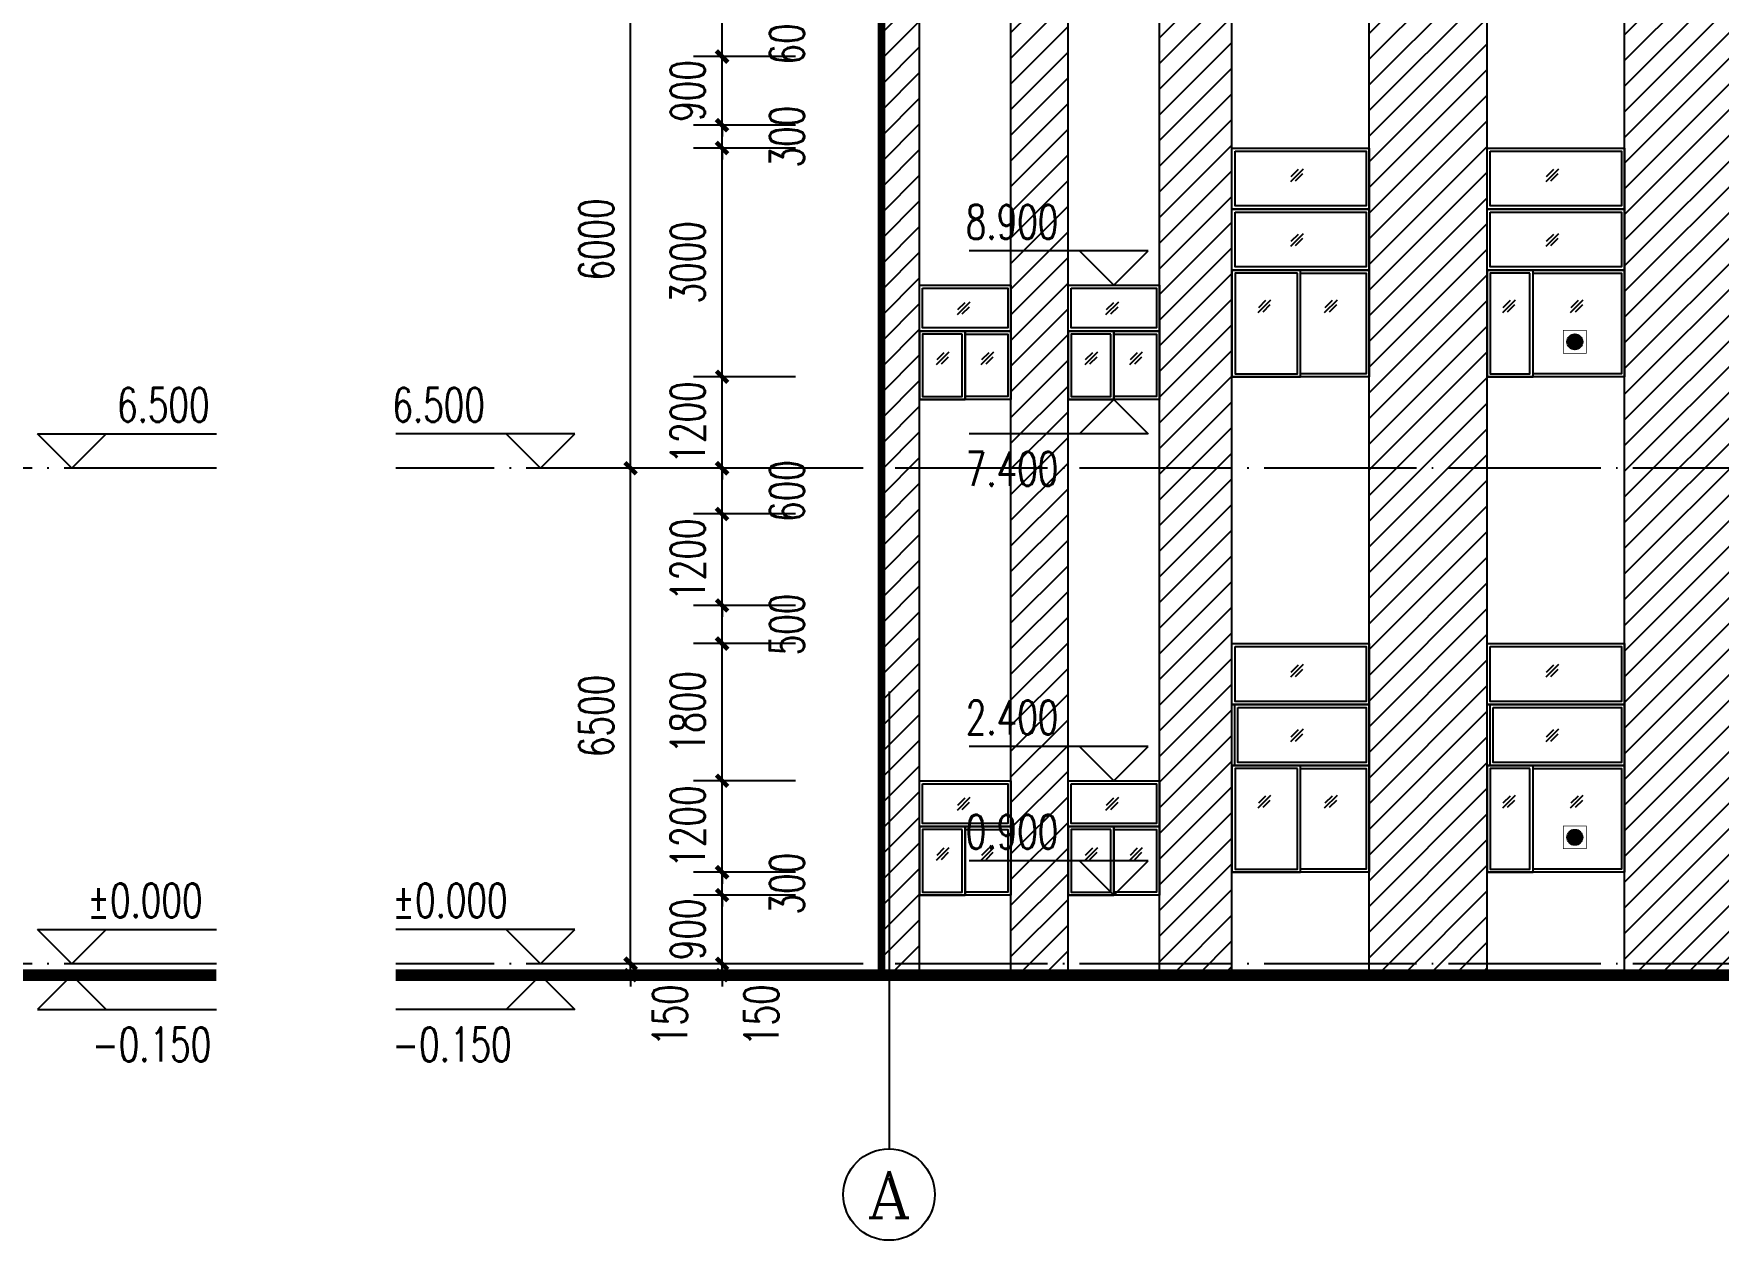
# Model space of a CAD drawing. Extents: x -4747 to 1060961, y -766984 to 396631.
# Drawn here: x 527111 to 549215, y -293900 to -278072 of the extents above; entities that cross this region are included whole.
import ezdxf
from ezdxf.enums import TextEntityAlignment as Align

# ---------------------------------------------------------------- set-up
doc = ezdxf.new("R2010")
doc.units = 0
doc.header["$LTSCALE"] = 1000
doc.header["$MEASUREMENT"] = 0
doc.linetypes.add('DOTE', pattern=[2.42, 2, -0.2, 0.02, -0.2])
doc.layers.get('0').update_dxf_attribs({"linetype": 'CONTINUOUS'})
doc.layers.get('DEFPOINTS').update_dxf_attribs({"linetype": 'CONTINUOUS'})
for name, color, linetype in [('AXIS', 3, 'CONTINUOUS'), ('AXIS_TEXT', 7, 'CONTINUOUS'), ('DIM_ELEV', 3, 'CONTINUOUS'), ('DIM_SYMB', 3, 'CONTINUOUS'), ('DOTE', 1, 'DOTE'), ('PUB_DIM', 3, 'CONTINUOUS'), ('PUB_TEXT', 7, 'CONTINUOUS'), ('剖面填充', 147, 'CONTINUOUS'), ('屋面', 4, 'CONTINUOUS'), ('窗户', 140, 'CONTINUOUS'), ('立面图', 41, 'CONTINUOUS'), ('立面轮廓线', 3, 'CONTINUOUS')]:
    doc.layers.add(name, color=color, linetype=linetype)
doc.styles.add('_TCH_AXIS', font='COMPLEX', dxfattribs={"bigfont": 'GBCBIG'})
doc.styles.add('_TCH_DIM', font='SIMPLEX', dxfattribs={"bigfont": 'GBCBIG'})
doc.styles.add('DIM_FONT', font='SIMPLEX', dxfattribs={"width": 0.7, "bigfont": 'GBCBIG'})
doc.dimstyles.new('DIMN150', dxfattribs={"dimscale": 1.5, "dimtxt": 300, "dimasz": 100, "dimexe": 250, "dimexo": 300, "dimgap": 150, "dimtad": 1, "dimdec": 0, "dimzin": 0, "dimtxsty": 'DIM_FONT', "dimblk": 'ARCHTICK', "dimcen": 0.09, "dimclrt": 7, "dimazin": 3, "dimtfac": 1, "dimtdec": 0, "dimtix": 1, "dimtmove": 0, "dimatfit": 3, "dimtolj": 1, "dimtzin": 0})

# ---------------------------------------------------------------- blocks, each defined once
blk = doc.blocks.new('_ARCHTICK')
at = {"color": 0, "linetype": 'BYBLOCK', "const_width": 0.4}
blk.add_lwpolyline([(-0.5, -0.5), (0.5, 0.5)], dxfattribs=at)
blk = doc.blocks.new('*D596')
at = {"layer": 'DEFPOINTS', "color": 0}
for p in [(536143, -290272), (537559, -290272), (537559, -290422)]:
    blk.add_point(p, dxfattribs=at)
at = {"layer": 'PUB_DIM', "color": 0}
for p, q in [((536143, -290272), (536143, -290122)), ((537109, -290272), (535768, -290272)), ((537109, -290422), (535768, -290422)), ((536143, -290422), (536143, -290272)), ((536143, -290422), (536143, -290572))]:
    blk.add_line(p, q, dxfattribs=at)
at = {"layer": 'PUB_DIM', "color": 0, "xscale": 150, "yscale": 150, "zscale": 150}
for p, rotation in [((536143, -290272), 270), ((536143, -290422), 90)]:
    blk.add_blockref('_ARCHTICK', p, dxfattribs=dict(at, rotation=rotation))
at = {"layer": 'PUB_DIM', "color": 7, "insert": (536660, -290947), "char_height": 450, "attachment_point": 5, "rotation": 90, "style": 'DIM_FONT'}
blk.add_mtext('\\A1;150', dxfattribs=at)
blk = doc.blocks.new('*D597')
at = {"layer": 'DEFPOINTS', "color": 0}
for p in [(536143, -289372), (537559, -289372), (537559, -290272)]:
    blk.add_point(p, dxfattribs=at)
at = {"layer": 'PUB_DIM', "color": 0}
for p, q in [((536143, -289372), (536143, -289222)), ((537109, -289372), (535768, -289372)), ((536143, -290272), (536143, -289372)), ((537109, -290272), (535768, -290272)), ((536143, -290272), (536143, -290422))]:
    blk.add_line(p, q, dxfattribs=at)
at = {"layer": 'PUB_DIM', "color": 0, "xscale": 150, "yscale": 150, "zscale": 150}
for p, rotation in [((536143, -289372), 270), ((536143, -290272), 90)]:
    blk.add_blockref('_ARCHTICK', p, dxfattribs=dict(at, rotation=rotation))
at = {"layer": 'PUB_DIM', "color": 7, "insert": (535693, -289822), "char_height": 450, "attachment_point": 5, "rotation": 90, "style": 'DIM_FONT'}
blk.add_mtext('\\A1;900', dxfattribs=at)
blk = doc.blocks.new('*D598')
at = {"layer": 'DEFPOINTS', "color": 0}
for p in [(536143, -289072), (537559, -289072), (537559, -289372)]:
    blk.add_point(p, dxfattribs=at)
at = {"layer": 'PUB_DIM', "color": 0}
for p, q in [((537109, -289072), (535768, -289072)), ((536143, -289072), (536143, -288922)), ((536143, -289372), (536143, -289072)), ((537109, -289372), (535768, -289372)), ((536143, -289372), (536143, -289522))]:
    blk.add_line(p, q, dxfattribs=at)
at = {"layer": 'PUB_DIM', "color": 0, "xscale": 150, "yscale": 150, "zscale": 150}
for p, rotation in [((536143, -289072), 270), ((536143, -289372), 90)]:
    blk.add_blockref('_ARCHTICK', p, dxfattribs=dict(at, rotation=rotation))
at = {"layer": 'PUB_DIM', "color": 7, "insert": (536994, -289222), "char_height": 450, "attachment_point": 5, "rotation": 90, "style": 'DIM_FONT'}
blk.add_mtext('\\A1;300', dxfattribs=at)
blk = doc.blocks.new('*D599')
at = {"layer": 'DEFPOINTS', "color": 0}
for p in [(536143, -287872), (537559, -287872), (537559, -289072)]:
    blk.add_point(p, dxfattribs=at)
at = {"layer": 'PUB_DIM', "color": 0}
for p, q in [((536143, -287872), (536143, -287722)), ((537109, -287872), (535768, -287872)), ((536143, -289072), (536143, -287872)), ((537109, -289072), (535768, -289072)), ((536143, -289072), (536143, -289222))]:
    blk.add_line(p, q, dxfattribs=at)
at = {"layer": 'PUB_DIM', "color": 0, "xscale": 150, "yscale": 150, "zscale": 150}
for p, rotation in [((536143, -287872), 270), ((536143, -289072), 90)]:
    blk.add_blockref('_ARCHTICK', p, dxfattribs=dict(at, rotation=rotation))
at = {"layer": 'PUB_DIM', "color": 7, "insert": (535693, -288472), "char_height": 450, "attachment_point": 5, "rotation": 90, "style": 'DIM_FONT'}
blk.add_mtext('\\A1;1200', dxfattribs=at)
blk = doc.blocks.new('*D600')
at = {"layer": 'DEFPOINTS', "color": 0}
for p in [(536143, -286072), (537559, -286072), (537559, -287872)]:
    blk.add_point(p, dxfattribs=at)
at = {"layer": 'PUB_DIM', "color": 0}
for p, q in [((537109, -286072), (535768, -286072)), ((536143, -287872), (536143, -286072)), ((537109, -287872), (535768, -287872))]:
    blk.add_line(p, q, dxfattribs=at)
at = {"layer": 'PUB_DIM', "color": 0, "xscale": 150, "yscale": 150, "zscale": 150}
for p, rotation in [((536143, -286072), 90), ((536143, -287872), 270)]:
    blk.add_blockref('_ARCHTICK', p, dxfattribs=dict(at, rotation=rotation))
at = {"layer": 'PUB_DIM', "color": 7, "insert": (535693, -286972), "char_height": 450, "attachment_point": 5, "rotation": 90, "style": 'DIM_FONT'}
blk.add_mtext('\\A1;1800', dxfattribs=at)
blk = doc.blocks.new('*D601')
at = {"layer": 'DEFPOINTS', "color": 0}
for p in [(536143, -285572), (537559, -285572), (537559, -286072)]:
    blk.add_point(p, dxfattribs=at)
at = {"layer": 'PUB_DIM', "color": 0}
for p, q in [((537109, -285572), (535768, -285572)), ((536143, -286072), (536143, -285572)), ((537109, -286072), (535768, -286072))]:
    blk.add_line(p, q, dxfattribs=at)
at = {"layer": 'PUB_DIM', "color": 0, "xscale": 150, "yscale": 150, "zscale": 150}
for p, rotation in [((536143, -285572), 90), ((536143, -286072), 270)]:
    blk.add_blockref('_ARCHTICK', p, dxfattribs=dict(at, rotation=rotation))
at = {"layer": 'PUB_DIM', "color": 7, "insert": (536994, -285822), "char_height": 450, "attachment_point": 5, "rotation": 90, "style": 'DIM_FONT'}
blk.add_mtext('\\A1;500', dxfattribs=at)
blk = doc.blocks.new('*D602')
at = {"layer": 'DEFPOINTS', "color": 0}
for p in [(536143, -284372), (537559, -284372), (537559, -285572)]:
    blk.add_point(p, dxfattribs=at)
at = {"layer": 'PUB_DIM', "color": 0}
for p, q in [((536143, -284372), (536143, -284222)), ((537109, -284372), (535768, -284372)), ((536143, -285572), (536143, -284372)), ((537109, -285572), (535768, -285572)), ((536143, -285572), (536143, -285722))]:
    blk.add_line(p, q, dxfattribs=at)
at = {"layer": 'PUB_DIM', "color": 0, "xscale": 150, "yscale": 150, "zscale": 150}
for p, rotation in [((536143, -284372), 270), ((536143, -285572), 90)]:
    blk.add_blockref('_ARCHTICK', p, dxfattribs=dict(at, rotation=rotation))
at = {"layer": 'PUB_DIM', "color": 7, "insert": (535693, -284972), "char_height": 450, "attachment_point": 5, "rotation": 90, "style": 'DIM_FONT'}
blk.add_mtext('\\A1;1200', dxfattribs=at)
blk = doc.blocks.new('*D603')
at = {"layer": 'DEFPOINTS', "color": 0}
for p in [(536143, -283772), (537559, -283772), (537559, -284372)]:
    blk.add_point(p, dxfattribs=at)
at = {"layer": 'PUB_DIM', "color": 0}
for p, q in [((537109, -283772), (535768, -283772)), ((536143, -284372), (536143, -283772)), ((537109, -284372), (535768, -284372))]:
    blk.add_line(p, q, dxfattribs=at)
at = {"layer": 'PUB_DIM', "color": 0, "xscale": 150, "yscale": 150, "zscale": 150}
for p, rotation in [((536143, -283772), 90), ((536143, -284372), 270)]:
    blk.add_blockref('_ARCHTICK', p, dxfattribs=dict(at, rotation=rotation))
at = {"layer": 'PUB_DIM', "color": 7, "insert": (536994, -284072), "char_height": 450, "attachment_point": 5, "rotation": 90, "style": 'DIM_FONT'}
blk.add_mtext('\\A1;600', dxfattribs=at)
blk = doc.blocks.new('*D604')
at = {"layer": 'DEFPOINTS', "color": 0}
for p in [(536143, -282572), (537559, -282572), (537559, -283772)]:
    blk.add_point(p, dxfattribs=at)
at = {"layer": 'PUB_DIM', "color": 0}
for p, q in [((536143, -282572), (536143, -282422)), ((537109, -282572), (535768, -282572)), ((536143, -283772), (536143, -282572)), ((537109, -283772), (535768, -283772)), ((536143, -283772), (536143, -283922))]:
    blk.add_line(p, q, dxfattribs=at)
at = {"layer": 'PUB_DIM', "color": 0, "xscale": 150, "yscale": 150, "zscale": 150}
for p, rotation in [((536143, -282572), 270), ((536143, -283772), 90)]:
    blk.add_blockref('_ARCHTICK', p, dxfattribs=dict(at, rotation=rotation))
at = {"layer": 'PUB_DIM', "color": 7, "insert": (535693, -283172), "char_height": 450, "attachment_point": 5, "rotation": 90, "style": 'DIM_FONT'}
blk.add_mtext('\\A1;1200', dxfattribs=at)
blk = doc.blocks.new('*D605')
at = {"layer": 'DEFPOINTS', "color": 0}
for p in [(536143, -279572), (537559, -279572), (537559, -282572)]:
    blk.add_point(p, dxfattribs=at)
at = {"layer": 'PUB_DIM', "color": 0}
for p, q in [((537109, -279572), (535768, -279572)), ((536143, -282572), (536143, -279572)), ((537109, -282572), (535768, -282572))]:
    blk.add_line(p, q, dxfattribs=at)
at = {"layer": 'PUB_DIM', "color": 0, "xscale": 150, "yscale": 150, "zscale": 150}
for p, rotation in [((536143, -279572), 90), ((536143, -282572), 270)]:
    blk.add_blockref('_ARCHTICK', p, dxfattribs=dict(at, rotation=rotation))
at = {"layer": 'PUB_DIM', "color": 7, "insert": (535693, -281072), "char_height": 450, "attachment_point": 5, "rotation": 90, "style": 'DIM_FONT'}
blk.add_mtext('\\A1;3000', dxfattribs=at)
blk = doc.blocks.new('*D606')
at = {"layer": 'DEFPOINTS', "color": 0}
for p in [(536143, -279272), (537559, -279272), (537559, -279572)]:
    blk.add_point(p, dxfattribs=at)
at = {"layer": 'PUB_DIM', "color": 0}
for p, q in [((536143, -279272), (536143, -279122)), ((537109, -279272), (535768, -279272)), ((536143, -279572), (536143, -279272)), ((537109, -279572), (535768, -279572)), ((536143, -279572), (536143, -279722))]:
    blk.add_line(p, q, dxfattribs=at)
at = {"layer": 'PUB_DIM', "color": 0, "xscale": 150, "yscale": 150, "zscale": 150}
for p, rotation in [((536143, -279272), 270), ((536143, -279572), 90)]:
    blk.add_blockref('_ARCHTICK', p, dxfattribs=dict(at, rotation=rotation))
at = {"layer": 'PUB_DIM', "color": 7, "insert": (536994, -279422), "char_height": 450, "attachment_point": 5, "rotation": 90, "style": 'DIM_FONT'}
blk.add_mtext('\\A1;300', dxfattribs=at)
blk = doc.blocks.new('*D607')
at = {"layer": 'DEFPOINTS', "color": 0}
for p in [(536143, -278372), (537559, -278372), (537559, -279272)]:
    blk.add_point(p, dxfattribs=at)
at = {"layer": 'PUB_DIM', "color": 0}
for p, q in [((536143, -278372), (536143, -278222)), ((537109, -278372), (535768, -278372)), ((536143, -279272), (536143, -278372)), ((537109, -279272), (535768, -279272)), ((536143, -279272), (536143, -279422))]:
    blk.add_line(p, q, dxfattribs=at)
at = {"layer": 'PUB_DIM', "color": 0, "xscale": 150, "yscale": 150, "zscale": 150}
for p, rotation in [((536143, -278372), 270), ((536143, -279272), 90)]:
    blk.add_blockref('_ARCHTICK', p, dxfattribs=dict(at, rotation=rotation))
at = {"layer": 'PUB_DIM', "color": 7, "insert": (535693, -278822), "char_height": 450, "attachment_point": 5, "rotation": 90, "style": 'DIM_FONT'}
blk.add_mtext('\\A1;900', dxfattribs=at)
blk = doc.blocks.new('*D608')
at = {"layer": 'DEFPOINTS', "color": 0}
for p in [(536143, -277772), (537559, -277772), (537559, -278372)]:
    blk.add_point(p, dxfattribs=at)
at = {"layer": 'PUB_DIM', "color": 0}
for p, q in [((537109, -277772), (535768, -277772)), ((536143, -278372), (536143, -277772)), ((537109, -278372), (535768, -278372))]:
    blk.add_line(p, q, dxfattribs=at)
at = {"layer": 'PUB_DIM', "color": 0, "xscale": 150, "yscale": 150, "zscale": 150}
for p, rotation in [((536143, -277772), 90), ((536143, -278372), 270)]:
    blk.add_blockref('_ARCHTICK', p, dxfattribs=dict(at, rotation=rotation))
at = {"layer": 'PUB_DIM', "color": 7, "insert": (536994, -278072), "char_height": 450, "attachment_point": 5, "rotation": 90, "style": 'DIM_FONT'}
blk.add_mtext('\\A1;600', dxfattribs=at)
blk = doc.blocks.new('*D615')
at = {"layer": 'DEFPOINTS', "color": 0}
for p in [(534943, -290272), (537559, -290272), (537559, -290422)]:
    blk.add_point(p, dxfattribs=at)
at = {"layer": 'PUB_DIM', "color": 0}
for p, q in [((534943, -290272), (534943, -290122)), ((537109, -290272), (534568, -290272)), ((537109, -290422), (534568, -290422)), ((534943, -290422), (534943, -290272)), ((534943, -290422), (534943, -290572))]:
    blk.add_line(p, q, dxfattribs=at)
at = {"layer": 'PUB_DIM', "color": 0, "xscale": 150, "yscale": 150, "zscale": 150}
for p, rotation in [((534943, -290272), 270), ((534943, -290422), 90)]:
    blk.add_blockref('_ARCHTICK', p, dxfattribs=dict(at, rotation=rotation))
at = {"layer": 'PUB_DIM', "color": 7, "insert": (535460, -290947), "char_height": 450, "attachment_point": 5, "rotation": 90, "style": 'DIM_FONT'}
blk.add_mtext('\\A1;150', dxfattribs=at)
blk = doc.blocks.new('*D616')
at = {"layer": 'DEFPOINTS', "color": 0}
for p in [(534943, -283772), (537559, -283772), (537559, -290272)]:
    blk.add_point(p, dxfattribs=at)
at = {"layer": 'PUB_DIM', "color": 0}
for p, q in [((537109, -283772), (534568, -283772)), ((534943, -290272), (534943, -283772)), ((537109, -290272), (534568, -290272))]:
    blk.add_line(p, q, dxfattribs=at)
at = {"layer": 'PUB_DIM', "color": 0, "xscale": 150, "yscale": 150, "zscale": 150}
for p, rotation in [((534943, -283772), 90), ((534943, -290272), 270)]:
    blk.add_blockref('_ARCHTICK', p, dxfattribs=dict(at, rotation=rotation))
at = {"layer": 'PUB_DIM', "color": 7, "insert": (534493, -287022), "char_height": 450, "attachment_point": 5, "rotation": 90, "style": 'DIM_FONT'}
blk.add_mtext('\\A1;6500', dxfattribs=at)
blk = doc.blocks.new('*D617')
at = {"layer": 'DEFPOINTS', "color": 0}
for p in [(534943, -277772), (537559, -277772), (537559, -283772)]:
    blk.add_point(p, dxfattribs=at)
at = {"layer": 'PUB_DIM', "color": 0}
for p, q in [((537109, -277772), (534568, -277772)), ((534943, -283772), (534943, -277772)), ((537109, -283772), (534568, -283772))]:
    blk.add_line(p, q, dxfattribs=at)
at = {"layer": 'PUB_DIM', "color": 0, "xscale": 150, "yscale": 150, "zscale": 150}
for p, rotation in [((534943, -277772), 90), ((534943, -283772), 270)]:
    blk.add_blockref('_ARCHTICK', p, dxfattribs=dict(at, rotation=rotation))
at = {"layer": 'PUB_DIM', "color": 7, "insert": (534493, -280772), "char_height": 450, "attachment_point": 5, "rotation": 90, "style": 'DIM_FONT'}
blk.add_mtext('\\A1;6000', dxfattribs=at)

msp = doc.modelspace()

# ---------------------------------------------------------------- hatches: boundary and pattern name
h = msp.add_hatch(color=1)
edge = h.paths.add_edge_path()
edge.add_arc((547333.1, -282114), 100, 0, 360)
h = msp.add_hatch(color=1)
edge = h.paths.add_edge_path()
edge.add_arc((547333.1, -288614), 100, 0, 360)
at = {"layer": '剖面填充'}
h = msp.add_hatch(dxfattribs=at)
h.set_pattern_fill('ANSI31', color=256, scale=150, style=0)
h.set_pattern_definition([(45, (0, 0), (-168.3798, 168.3798), [])])
h.paths.add_polyline_path([(538733.9, -271771.9), (538233.9, -271771.9), (538233.9, -290421.9), (538733.9, -290421.9)])
h.paths.add_polyline_path([(540683.9, -271771.9), (539933.9, -271771.9), (539933.9, -290421.9), (540683.9, -290421.9)])
h.paths.add_polyline_path([(542833.9, -271771.9), (541883.9, -271771.9), (541883.9, -290421.9), (542833.9, -290421.9)])
h.paths.add_polyline_path([(546183.9, -271771.9), (544633.9, -271771.9), (544633.9, -290421.9), (546183.9, -290421.9)])
h.paths.add_polyline_path([(549683.9, -271771.9), (547983.9, -271771.9), (547983.9, -290421.9), (549683.9, -290421.9)])
h.paths.add_polyline_path([(553183.9, -271771.9), (551483.9, -271771.9), (551483.9, -290421.9), (553183.9, -290421.9)])
h.paths.add_polyline_path([(556683.9, -276871.9), (556383.9, -276871.9), (555783.9, -276871.9), (555783.9, -275671.9), (555783.9, -275071.9), (556683.9, -275071.9), (556683.9, -271771.9), (554983.9, -271771.9), (554983.9, -290421.9), (556683.9, -290421.9)])
h.paths.add_polyline_path([(559933.9, -269671.9), (559233.9, -269671.9), (559233.9, -271771.9), (558483.9, -271771.9), (558483.9, -275071.9), (558883.9, -275071.9), (558883.9, -275671.9), (558883.9, -276871.9), (558483.9, -276871.9), (558483.9, -290421.9), (558533.9, -290421.9), (558533.9, -290271.9), (558833.9, -290271.9), (558833.9, -290121.9), (559133.9, -290121.9), (559133.9, -289971.9), (559933.9, -289971.9), (559933.9, -287871.9), (559933.9, -286606.9), (559726.5, -286606.9), (559726.5, -286620), (559726.5, -286681.9), (559726.5, -286831.9), (559639.7, -286831.9), (559639.7, -286606.9), (559636.9, -286606.9), (559183.1, -286606.9), (559183.1, -286506.9), (559639.7, -286506.9), (559639.7, -286431.9), (559657.5, -286431.9), (559657.5, -286391.9), (559183.9, -286391.9), (559183.9, -286371.9), (559657.5, -286371.9), (559657.5, -285530, -0.2679492), (559632.5, -285486.7, -1), (559732.5, -285486.7, -0.2679492), (559707.5, -285530), (559707.5, -286371.9), (559933.9, -286371.9)])
h.paths.add_polyline_path([(563683.9, -269671.9), (561733.9, -269671.9), (561733.9, -286371.9), (563683.9, -286371.9)])
h.paths.add_polyline_path([(567183.9, -271771.9), (566433.9, -271771.9), (566433.9, -269671.9), (565483.9, -269671.9), (565483.9, -286371.9), (565882.2, -286371.9), (565882.2, -285515.5, -0.2679492), (565857.2, -285472.2, -1), (565957.2, -285472.2, -0.2679492), (565932.2, -285515.5), (565932.2, -286371.9), (566433.9, -286371.9), (566433.9, -286391.9), (565932.2, -286391.9), (565932.2, -286431.9), (565950, -286431.9), (565950, -286506.9), (566433.9, -286506.9), (566433.9, -286606.9), (565950, -286606.9), (565950, -286831.9), (565863.2, -286831.9), (565863.2, -286606.9), (565483.9, -286606.9), (565483.9, -286971.9), (565983.9, -286971.9), (565983.9, -287571.9), (565983.9, -289971.9), (566433.9, -289971.9), (567183.9, -290035.8)])

# ---------------------------------------------------------------- linework, layer by layer
at = {"color": 1, "const_width": 10, "elevation": 0}
for points in [[(547183.1, -282264), (547483.1, -282264), (547483.1, -281964), (547183.1, -281964)], [(547183.1, -288764), (547483.1, -288764), (547483.1, -288464), (547183.1, -288464)]]:
    msp.add_lwpolyline(points, close=True, dxfattribs=at)
at = {"color": 1}
for centre in [(547333.1, -282114), (547333.1, -288614)]:
    msp.add_circle(centre, 100, dxfattribs=at)
at = {"layer": 'AXIS'}
msp.add_line((538333.9, -286699.9), (538333.9, -292699.9), dxfattribs=at)
msp.add_circle((538333.9, -293299.9), 600, dxfattribs=at)
at = {"layer": 'DIM_ELEV'}
for p, q in [((541733.9, -280921.9), (539386.4, -280921.9)), ((541283.9, -281371.9), (540833.9, -280921.9)), ((541283.9, -281371.9), (541733.9, -280921.9)), ((541283.9, -282871.9), (540833.9, -283321.9)), ((541283.9, -282871.9), (541733.9, -283321.9)), ((527612.3, -283771.9), (527162.3, -283321.9)), ((527162.3, -283321.9), (529509.8, -283321.9)), ((527612.3, -283771.9), (528062.3, -283321.9)), ((534209.6, -283321.9), (531862.1, -283321.9)), ((533759.6, -283771.9), (533309.6, -283321.9)), ((533759.6, -283771.9), (534209.6, -283321.9)), ((541733.9, -283321.9), (539386.4, -283321.9)), ((541733.9, -287421.9), (539386.4, -287421.9)), ((541283.9, -287871.9), (540833.9, -287421.9)), ((541283.9, -287871.9), (541733.9, -287421.9)), ((541733.9, -288921.9), (539386.4, -288921.9)), ((541283.9, -289371.9), (540833.9, -288921.9)), ((541283.9, -289371.9), (541733.9, -288921.9)), ((527612.3, -290271.9), (527162.3, -289821.9)), ((527162.3, -289821.9), (529509.8, -289821.9)), ((527612.3, -290271.9), (528062.3, -289821.9)), ((534209.6, -289821.9), (531862.1, -289821.9)), ((533759.6, -290271.9), (533309.6, -289821.9)), ((533759.6, -290271.9), (534209.6, -289821.9)), ((527612.3, -290421.9), (527162.3, -290871.9)), ((527612.3, -290421.9), (528062.3, -290871.9)), ((533759.6, -290421.9), (533309.6, -290871.9)), ((533759.6, -290421.9), (534209.6, -290871.9)), ((527162.3, -290871.9), (529509.8, -290871.9)), ((534209.6, -290871.9), (531862.1, -290871.9))]:
    msp.add_line(p, q, dxfattribs=at)
at = {"layer": 'DIM_SYMB'}
for points in [[(543108.5, -281875.4, 0, 0, 0), (543295.5, -281875.4, 40, 0, 0), (543445.5, -281875.4, 0, 0, 0)], [(544298.5, -281875.4, 0, 0, 0), (544111.5, -281875.4, 40, 0, 0), (543961.5, -281875.4, 0, 0, 0)], [(546317.8, -281875.4, 0, 0, 0), (546504.8, -281875.4, 40, 0, 0), (546654.8, -281875.4, 0, 0, 0)], [(547525.9, -281875.4, 0, 0, 0), (547338.9, -281875.4, 40, 0, 0), (547188.9, -281875.4, 0, 0, 0)], [(538879.6, -282488.3, 0, 0, 0), (539066.6, -282488.3, 40, 0, 0), (539216.6, -282488.3, 0, 0, 0)], [(539792.2, -282488.3, 0, 0, 0), (539605.2, -282488.3, 40, 0, 0), (539455.2, -282488.3, 0, 0, 0)], [(540829.6, -282488.3, 0, 0, 0), (541016.6, -282488.3, 40, 0, 0), (541166.6, -282488.3, 0, 0, 0)], [(541742.2, -282488.3, 0, 0, 0), (541555.2, -282488.3, 40, 0, 0), (541405.2, -282488.3, 0, 0, 0)], [(543108.5, -288375.4, 0, 0, 0), (543295.5, -288375.4, 40, 0, 0), (543445.5, -288375.4, 0, 0, 0)], [(544298.5, -288375.4, 0, 0, 0), (544111.5, -288375.4, 40, 0, 0), (543961.5, -288375.4, 0, 0, 0)], [(546317.8, -288375.4, 0, 0, 0), (546504.8, -288375.4, 40, 0, 0), (546654.8, -288375.4, 0, 0, 0)], [(547525.9, -288375.4, 0, 0, 0), (547338.9, -288375.4, 40, 0, 0), (547188.9, -288375.4, 0, 0, 0)], [(538879.6, -288988.3, 0, 0, 0), (539066.6, -288988.3, 40, 0, 0), (539216.6, -288988.3, 0, 0, 0)], [(539792.2, -288988.3, 0, 0, 0), (539605.2, -288988.3, 40, 0, 0), (539455.2, -288988.3, 0, 0, 0)], [(540829.6, -288988.3, 0, 0, 0), (541016.6, -288988.3, 40, 0, 0), (541166.6, -288988.3, 0, 0, 0)], [(541742.2, -288988.3, 0, 0, 0), (541555.2, -288988.3, 40, 0, 0), (541405.2, -288988.3, 0, 0, 0)]]:
    msp.add_lwpolyline(points, format="xyseb", dxfattribs=at)
at = {"layer": 'DOTE'}
for points in [[(529509.8, -283771.9), (470526.3, -283771.9)], [(586394.5, -283771.9), (531862.1, -283771.9)], [(529509.8, -290271.9), (470526.3, -290271.9)], [(586394.5, -290271.9), (531862.1, -290271.9)]]:
    msp.add_lwpolyline(points, dxfattribs=at)
at = {"layer": '屋面', "const_width": 150}
for points in [[(529509.8, -290421.9), (470526.3, -290421.9)], [(586394.5, -290421.9), (531862.1, -290421.9)]]:
    msp.add_lwpolyline(points, dxfattribs=at)
at = {"layer": '窗户'}
for points in [[(542833.9, -279571.9), (544633.9, -279571.9), (544633.9, -282571.9), (542833.9, -282571.9)], [(542833.9, -279571.9), (544633.9, -279571.9), (544633.9, -280371.9), (542833.9, -280371.9)], [(542873.9, -279611.9), (544593.9, -279611.9), (544593.9, -280331.9), (542873.9, -280331.9)], [(546183.9, -279571.9), (547983.9, -279571.9), (547983.9, -282571.9), (546183.9, -282571.9)], [(546183.9, -279571.9), (547983.9, -279571.9), (547983.9, -280371.9), (546183.9, -280371.9)], [(546223.9, -279611.9), (547943.9, -279611.9), (547943.9, -280331.9), (546223.9, -280331.9)], [(542833.9, -280371.9), (544633.9, -280371.9), (544633.9, -281171.9), (542833.9, -281171.9)], [(542873.9, -280411.9), (544593.9, -280411.9), (544593.9, -281131.9), (542873.9, -281131.9)], [(546183.9, -280371.9), (547983.9, -280371.9), (547983.9, -281171.9), (546183.9, -281171.9)], [(546223.9, -280411.9), (547943.9, -280411.9), (547943.9, -281131.9), (546223.9, -281131.9)], [(538733.9, -281371.9), (539933.9, -281371.9), (539933.9, -281971.9), (538733.9, -281971.9)], [(540683.9, -281371.9), (541883.9, -281371.9), (541883.9, -281971.9), (540683.9, -281971.9)], [(543733.9, -281171.9), (542833.9, -281171.9), (542833.9, -282571.9), (543733.9, -282571.9)], [(543693.9, -281211.9), (542873.9, -281211.9), (542873.9, -282531.9), (543693.9, -282531.9)], [(543733.9, -281171.9), (544633.9, -281171.9), (544633.9, -282571.9), (543733.9, -282571.9)], [(546783.9, -281171.9), (546183.9, -281171.9), (546183.9, -282571.9), (546783.9, -282571.9)], [(546743.9, -281211.9), (546223.9, -281211.9), (546223.9, -282531.9), (546743.9, -282531.9)], [(546783.9, -281171.9), (547983.9, -281171.9), (547983.9, -282571.9), (546783.9, -282571.9)], [(538773.9, -281411.9), (539893.9, -281411.9), (539893.9, -281931.9), (538773.9, -281931.9)], [(540723.9, -281411.9), (541843.9, -281411.9), (541843.9, -281931.9), (540723.9, -281931.9)], [(539333.9, -281971.9), (538733.9, -281971.9), (538733.9, -282871.9), (539333.9, -282871.9)], [(539293.9, -282011.9), (538773.9, -282011.9), (538773.9, -282831.9), (539293.9, -282831.9)], [(539333.9, -281971.9), (539933.9, -281971.9), (539933.9, -282871.9), (539333.9, -282871.9)], [(541283.9, -281971.9), (540683.9, -281971.9), (540683.9, -282871.9), (541283.9, -282871.9)], [(541243.9, -282011.9), (540723.9, -282011.9), (540723.9, -282831.9), (541243.9, -282831.9)], [(541283.9, -281971.9), (541883.9, -281971.9), (541883.9, -282871.9), (541283.9, -282871.9)], [(542833.9, -286071.9), (544633.9, -286071.9), (544633.9, -289071.9), (542833.9, -289071.9)], [(542833.9, -286071.9), (544633.9, -286071.9), (544633.9, -286871.9), (542833.9, -286871.9)], [(542873.9, -286111.9), (544593.9, -286111.9), (544593.9, -286831.9), (542873.9, -286831.9)], [(546183.9, -286071.9), (547983.9, -286071.9), (547983.9, -289071.9), (546183.9, -289071.9)], [(546183.9, -286071.9), (547983.9, -286071.9), (547983.9, -286871.9), (546183.9, -286871.9)], [(546223.9, -286111.9), (547943.9, -286111.9), (547943.9, -286831.9), (546223.9, -286831.9)], [(542870.2, -286871.9), (544633.9, -286871.9), (544633.9, -287671.9), (542870.2, -287671.9)], [(546220.2, -286871.9), (547983.9, -286871.9), (547983.9, -287671.9), (546220.2, -287671.9)], [(542910.2, -286911.9), (544593.9, -286911.9), (544593.9, -287631.9), (542910.2, -287631.9)], [(546260.2, -286911.9), (547943.9, -286911.9), (547943.9, -287631.9), (546260.2, -287631.9)], [(543733.9, -287671.9), (542833.9, -287671.9), (542833.9, -289071.9), (543733.9, -289071.9)], [(543693.9, -287711.9), (542873.9, -287711.9), (542873.9, -289031.9), (543693.9, -289031.9)], [(543733.9, -287671.9), (544633.9, -287671.9), (544633.9, -289071.9), (543733.9, -289071.9)], [(546783.9, -287671.9), (546183.9, -287671.9), (546183.9, -289071.9), (546783.9, -289071.9)], [(546743.9, -287711.9), (546223.9, -287711.9), (546223.9, -289031.9), (546743.9, -289031.9)], [(546783.9, -287671.9), (547983.9, -287671.9), (547983.9, -289071.9), (546783.9, -289071.9)], [(538733.9, -287871.9), (539933.9, -287871.9), (539933.9, -288471.9), (538733.9, -288471.9)], [(538773.9, -287911.9), (539893.9, -287911.9), (539893.9, -288431.9), (538773.9, -288431.9)], [(540683.9, -287871.9), (541883.9, -287871.9), (541883.9, -288471.9), (540683.9, -288471.9)], [(540723.9, -287911.9), (541843.9, -287911.9), (541843.9, -288431.9), (540723.9, -288431.9)], [(539333.9, -288471.9), (538733.9, -288471.9), (538733.9, -289371.9), (539333.9, -289371.9)], [(539293.9, -288511.9), (538773.9, -288511.9), (538773.9, -289331.9), (539293.9, -289331.9)], [(539333.9, -288471.9), (539933.9, -288471.9), (539933.9, -289371.9), (539333.9, -289371.9)], [(541283.9, -288471.9), (540683.9, -288471.9), (540683.9, -289371.9), (541283.9, -289371.9)], [(541243.9, -288511.9), (540723.9, -288511.9), (540723.9, -289331.9), (541243.9, -289331.9)], [(541283.9, -288471.9), (541883.9, -288471.9), (541883.9, -289371.9), (541283.9, -289371.9)]]:
    msp.add_lwpolyline(points, close=True, dxfattribs=at)
for points in [[(543767.5, -279847.1), (543600.8, -280013.9)], [(543703.4, -279854.7), (543608.4, -279949.8)], [(543760, -279911.3), (543664.9, -280006.3)], [(547117.5, -279847.1), (546950.8, -280013.9)], [(547053.4, -279854.7), (546958.4, -279949.8)], [(547110, -279911.3), (547014.9, -280006.3)], [(542833.9, -280371.9), (544633.9, -280371.9)], [(546183.9, -280371.9), (547983.9, -280371.9)], [(543767.5, -280696.4), (543600.8, -280863.2)], [(543703.4, -280704), (543608.4, -280799)], [(547117.5, -280696.4), (546950.8, -280863.2)], [(547053.4, -280704), (546958.4, -280799)], [(543760, -280760.6), (543664.9, -280855.6)], [(547110, -280760.6), (547014.9, -280855.6)], [(538733.9, -281371.9), (539933.9, -281371.9), (539933.9, -282871.9), (538733.9, -282871.9), (538733.9, -281371.9)], [(540683.9, -281371.9), (541883.9, -281371.9), (541883.9, -282871.9), (540683.9, -282871.9), (540683.9, -281371.9)], [(542833.9, -281171.9), (544633.9, -281171.9)], [(543733.9, -281211.9), (544593.9, -281211.9), (544593.9, -282531.9), (543733.9, -282531.9)], [(546183.9, -281171.9), (547983.9, -281171.9)], [(546783.9, -281211.9), (547943.9, -281211.9), (547943.9, -282531.9), (546783.9, -282531.9)], [(539393.1, -281593.3), (539226.4, -281760)], [(539329, -281600.8), (539233.9, -281695.9)], [(541343.1, -281593.3), (541176.4, -281760)], [(541279, -281600.8), (541183.9, -281695.9)], [(543339.4, -281565.2), (543172.7, -281731.9)], [(543275.3, -281572.8), (543180.2, -281667.8)], [(544212.1, -281565.2), (544045.3, -281731.9)], [(544147.9, -281572.8), (544052.9, -281667.8)], [(546548.7, -281565.2), (546382, -281731.9)], [(546484.6, -281572.8), (546389.5, -281667.8)], [(547439.5, -281565.2), (547272.8, -281731.9)], [(547375.4, -281572.8), (547280.3, -281667.8)], [(539385.6, -281657.4), (539290.5, -281752.5)], [(541335.6, -281657.4), (541240.5, -281752.5)], [(543331.8, -281629.3), (543236.8, -281724.4)], [(544204.5, -281629.3), (544109.5, -281724.4)], [(546541.1, -281629.3), (546446.1, -281724.4)], [(547431.9, -281629.3), (547336.9, -281724.4)], [(538733.9, -281971.9), (539933.9, -281971.9)], [(539333.9, -281971.9), (539333.9, -282871.9)], [(539333.9, -282011.9), (539893.9, -282011.9), (539893.9, -282831.9), (539333.9, -282831.9)], [(540683.9, -281971.9), (541883.9, -281971.9)], [(541283.9, -281971.9), (541283.9, -282871.9)], [(541283.9, -282011.9), (541843.9, -282011.9), (541843.9, -282831.9), (541283.9, -282831.9)], [(539118.8, -282249.6), (538952.1, -282416.3)], [(539054.7, -282257.2), (538959.7, -282352.2)], [(539705.8, -282249.6), (539539.1, -282416.3)], [(539641.7, -282257.2), (539546.6, -282352.2)], [(541068.8, -282249.6), (540902.1, -282416.3)], [(541004.7, -282257.2), (540909.7, -282352.2)], [(541655.8, -282249.6), (541489.1, -282416.3)], [(541591.7, -282257.2), (541496.6, -282352.2)], [(539111.3, -282313.7), (539016.2, -282408.8)], [(539698.2, -282313.7), (539603.2, -282408.8)], [(541061.3, -282313.7), (540966.2, -282408.8)], [(541648.2, -282313.7), (541553.2, -282408.8)], [(543767.5, -286347.1), (543600.8, -286513.9)], [(543703.4, -286354.7), (543608.4, -286449.8)], [(543760, -286411.3), (543664.9, -286506.3)], [(547117.5, -286347.1), (546950.8, -286513.9)], [(547053.4, -286354.7), (546958.4, -286449.8)], [(547110, -286411.3), (547014.9, -286506.3)], [(542833.9, -286871.9), (544633.9, -286871.9)], [(546183.9, -286871.9), (547983.9, -286871.9)], [(543767.5, -287196.4), (543600.8, -287363.2)], [(543703.4, -287204), (543608.4, -287299)], [(543760, -287260.6), (543664.9, -287355.6)], [(547117.5, -287196.4), (546950.8, -287363.2)], [(547053.4, -287204), (546958.4, -287299)], [(547110, -287260.6), (547014.9, -287355.6)], [(542833.9, -287671.9), (544633.9, -287671.9)], [(543733.9, -287711.9), (544593.9, -287711.9), (544593.9, -289031.9), (543733.9, -289031.9)], [(546183.9, -287671.9), (547983.9, -287671.9)], [(546783.9, -287711.9), (547943.9, -287711.9), (547943.9, -289031.9), (546783.9, -289031.9)], [(538733.9, -287871.9), (539933.9, -287871.9), (539933.9, -289371.9), (538733.9, -289371.9), (538733.9, -287871.9)], [(540683.9, -287871.9), (541883.9, -287871.9), (541883.9, -289371.9), (540683.9, -289371.9), (540683.9, -287871.9)], [(539393.1, -288093.3), (539226.4, -288260)], [(539329, -288100.8), (539233.9, -288195.9)], [(539385.6, -288157.4), (539290.5, -288252.5)], [(541343.1, -288093.3), (541176.4, -288260)], [(541279, -288100.8), (541183.9, -288195.9)], [(541335.6, -288157.4), (541240.5, -288252.5)], [(543339.4, -288065.2), (543172.7, -288231.9)], [(543275.3, -288072.8), (543180.2, -288167.8)], [(543331.8, -288129.3), (543236.8, -288224.4)], [(544212.1, -288065.2), (544045.3, -288231.9)], [(544147.9, -288072.8), (544052.9, -288167.8)], [(544204.5, -288129.3), (544109.5, -288224.4)], [(546548.7, -288065.2), (546382, -288231.9)], [(546484.6, -288072.8), (546389.5, -288167.8)], [(546541.1, -288129.3), (546446.1, -288224.4)], [(547439.5, -288065.2), (547272.8, -288231.9)], [(547375.4, -288072.8), (547280.3, -288167.8)], [(547431.9, -288129.3), (547336.9, -288224.4)], [(538733.9, -288471.9), (539933.9, -288471.9)], [(539333.9, -288471.9), (539333.9, -289371.9)], [(539333.9, -288511.9), (539893.9, -288511.9), (539893.9, -289331.9), (539333.9, -289331.9)], [(540683.9, -288471.9), (541883.9, -288471.9)], [(541283.9, -288471.9), (541283.9, -289371.9)], [(541283.9, -288511.9), (541843.9, -288511.9), (541843.9, -289331.9), (541283.9, -289331.9)], [(539118.8, -288749.6), (538952.1, -288916.3)], [(539054.7, -288757.2), (538959.7, -288852.2)], [(539111.3, -288813.7), (539016.2, -288908.8)], [(539705.8, -288749.6), (539539.1, -288916.3)], [(539641.7, -288757.2), (539546.6, -288852.2)], [(539698.2, -288813.7), (539603.2, -288908.8)], [(541068.8, -288749.6), (540902.1, -288916.3)], [(541004.7, -288757.2), (540909.7, -288852.2)], [(541061.3, -288813.7), (540966.2, -288908.8)], [(541655.8, -288749.6), (541489.1, -288916.3)], [(541591.7, -288757.2), (541496.6, -288852.2)], [(541648.2, -288813.7), (541553.2, -288908.8)]]:
    msp.add_lwpolyline(points, dxfattribs=at)
at = {"layer": '立面图'}
for points in [[(538733.9, -290421.9), (538733.9, -271771.9)], [(539933.9, -290421.9), (539933.9, -271771.9)], [(540683.9, -290421.9), (540683.9, -271771.9)], [(541883.9, -290421.9), (541883.9, -271771.9)], [(542833.9, -290421.9), (542833.9, -271771.9)], [(544633.9, -290421.9), (544633.9, -271771.9)], [(546183.9, -290421.9), (546183.9, -271771.9)], [(547983.9, -290421.9), (547983.9, -271771.9)]]:
    msp.add_lwpolyline(points, dxfattribs=at)
at = {"layer": '立面轮廓线', "const_width": 100}
msp.add_lwpolyline([(580433.9, -290421.9), (580433.9, -271771.9), (566433.9, -271771.9), (566433.9, -269671.9), (559233.9, -269671.9), (559233.9, -271771.9), (538233.9, -271771.9), (538233.9, -290421.9)], dxfattribs=at)
at = {"layer": '立面轮廓线'}
msp.add_lwpolyline([(538233.9, -290421.9), (538233.9, -271771.9)], dxfattribs=at)

# ---------------------------------------------------------------- texts
at = {"layer": 'AXIS_TEXT', "style": '_TCH_AXIS', "width": 1.12093}
msp.add_text('A', height=612, dxfattribs=at).set_placement((538046.2, -293605.9), (538621.6, -293605.9), align=Align.FIT)
at = {"layer": 'PUB_TEXT', "style": '_TCH_DIM', "width": 0.705882}
for s, p in [('8.900', (539341.4, -280764.4)), ('6.500', (528204.8, -283164.4)), ('6.500', (531817.1, -283164.4)), ('7.400', (539341.4, -284004.4)), ('2.400', (539341.4, -287264.4)), ('0.900', (539341.4, -288764.4)), ('%%P0.000', (527814.8, -289664.4)), ('%%P0.000', (531817.1, -289664.4)), ('-0.150', (527874.8, -291554.4)), ('-0.150', (531817.1, -291554.4))]:
    msp.add_text(s, height=446.25, dxfattribs=at).set_placement(p)

# ---------------------------------------------------------------- dimensions: what is measured, and where the dimension line sits
at = {"layer": 'PUB_DIM'}
for base, p1, p2, picture, middle in [((536142.8, -277771.9), (537559.2, -278371.9), (537559.2, -277771.9), '*D608', (536994, -278071.9)), ((536142.8, -279271.9), (537559.2, -279571.9), (537559.2, -279271.9), '*D606', (536994, -279421.9)), ((536142.8, -283771.9), (537559.2, -284371.9), (537559.2, -283771.9), '*D603', (536994, -284071.9)), ((536142.8, -285571.9), (537559.2, -286071.9), (537559.2, -285571.9), '*D601', (536994, -285821.9)), ((536142.8, -289071.9), (537559.2, -289371.9), (537559.2, -289071.9), '*D598', (536994, -289221.9)), ((534942.8, -290271.9), (537559.2, -290421.9), (537559.2, -290271.9), '*D615', (535460.3, -290946.9)), ((536142.8, -290271.9), (537559.2, -290421.9), (537559.2, -290271.9), '*D596', (536660.3, -290946.9))]:
    dim = msp.add_linear_dim(base=base, p1=p1, p2=p2, angle=90, dimstyle='DIMN150', dxfattribs=at)
    dim.commit()
    dim.dimension.update_dxf_attribs({"geometry": picture, "text_midpoint": middle, "dimtype": 129})
for p1, p2, distance, picture, middle in [((537559.2, -283771.9), (537559.2, -277771.9), 2616.4, '*D617', (534492.8, -280771.9)), ((537559.2, -279271.9), (537559.2, -278371.9), 1416.4, '*D607', (535692.8, -278821.9)), ((537559.2, -282571.9), (537559.2, -279571.9), 1416.4, '*D605', (535692.8, -281071.9)), ((537559.2, -283771.9), (537559.2, -282571.9), 1416.4, '*D604', (535692.8, -283171.9)), ((537559.2, -290271.9), (537559.2, -283771.9), 2616.4, '*D616', (534492.8, -287021.9)), ((537559.2, -285571.9), (537559.2, -284371.9), 1416.4, '*D602', (535692.8, -284971.9)), ((537559.2, -287871.9), (537559.2, -286071.9), 1416.4, '*D600', (535692.8, -286971.9)), ((537559.2, -289071.9), (537559.2, -287871.9), 1416.4, '*D599', (535692.8, -288471.9)), ((537559.2, -290271.9), (537559.2, -289371.9), 1416.4, '*D597', (535692.8, -289821.9))]:
    dim = msp.add_aligned_dim(p1=p1, p2=p2, distance=distance, dimstyle='DIMN150', dxfattribs=at)
    dim.commit()
    dim.dimension.update_dxf_attribs({"geometry": picture, "text_midpoint": middle})

doc.saveas('drawing.dxf')
